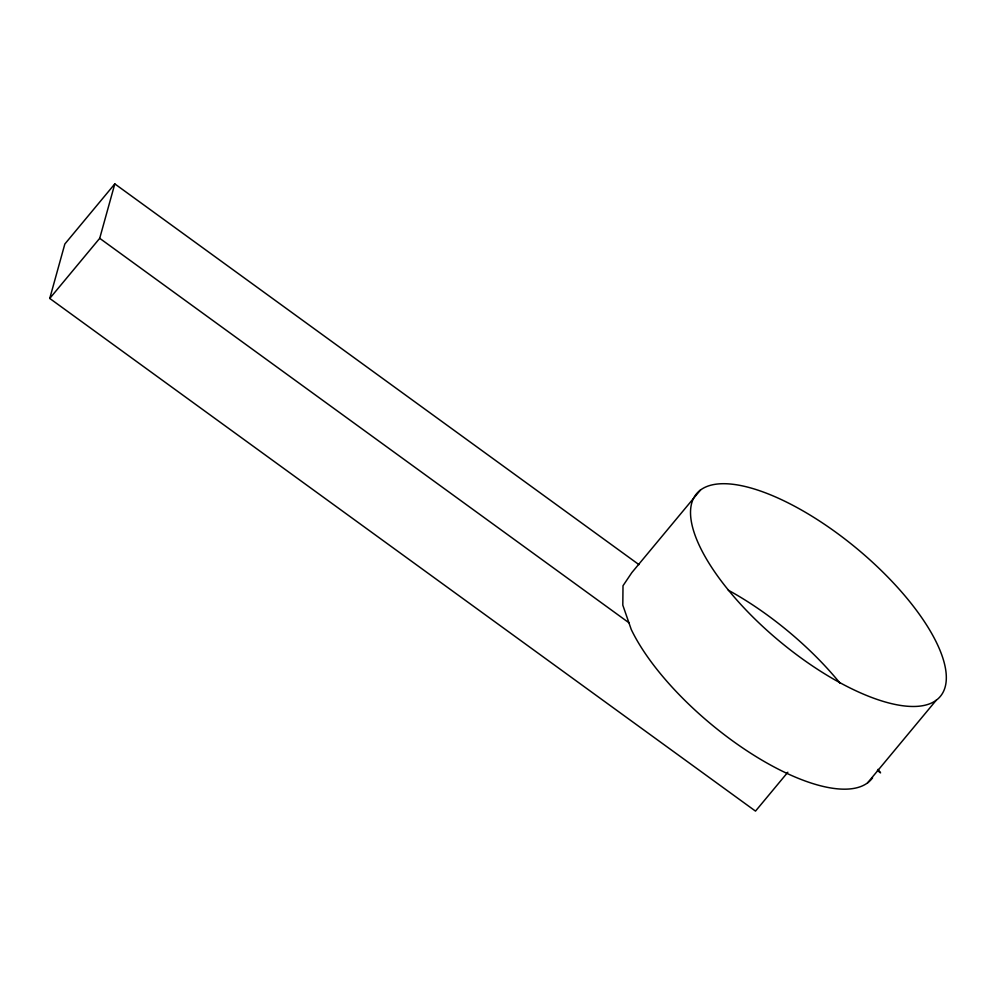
<?xml version="1.0" encoding="UTF-8"?>
<svg xmlns="http://www.w3.org/2000/svg" width="995" height="995" viewBox="0 0 995 995"><rect width="100%" height="100%" fill="white"/><g stroke="black" fill="none" stroke-linecap="round" stroke-linejoin="round"><path stroke-width="1.49" d="M787.841 772.219L755.504 811.112L49.75 298.438L64.849 243.999L114.811 183.888L638.989 564.65M49.75 298.438L99.711 238.315L114.811 183.888M700.53 489.95L631.837 572.61L623.007 585.744L622.808 605.159L631.265 629.512A158.516 60.347 39.7 0 0 756.536 756.896A158.516 60.347 39.7 0 0 872.578 777.804M867.528 782.916L936.22 700.256A158.516 60.347 39.7 0 0 802.43 510.572A158.516 60.347 39.7 0 0 716.487 574.476A158.516 60.347 39.7 0 0 936.22 700.256M877.416 770.553L880.575 772.854L878.063 769.346M99.711 238.315L628.915 622.746M728.253 590.172A158.516 60.347 39.7 0 1 840.153 683.329"/></g></svg>
